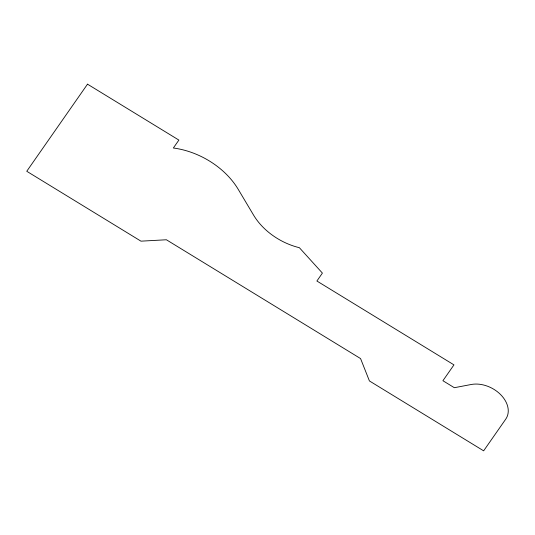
<?xml version="1.0" encoding="UTF-8"?>
<svg xmlns="http://www.w3.org/2000/svg" width="535" height="535" viewBox="0 0 535 535"><rect width="100%" height="100%" fill="white"/><g stroke="black" fill="none" stroke-linecap="round" stroke-linejoin="round"><path stroke-width="0.8" d="M87.506 84.169L26.75 171.274L140.972 241.165L166.392 239.767L360.57 358.577L369.417 380.94L483.64 450.831L505.735 419.152A26.83 19.24 27.8 0 0 500.593 394.576A26.83 19.24 27.8 0 0 471.241 384.491L454.335 387.708L442.913 380.719L453.961 364.877L316.887 281.015L322.411 273.097L299.379 247.705A57.044 40.894 27.8 0 1 253.543 215.063L238.269 189.41A69.336 49.708 27.8 0 0 173.36 148.001L178.884 140.083L87.506 84.169"/></g></svg>
